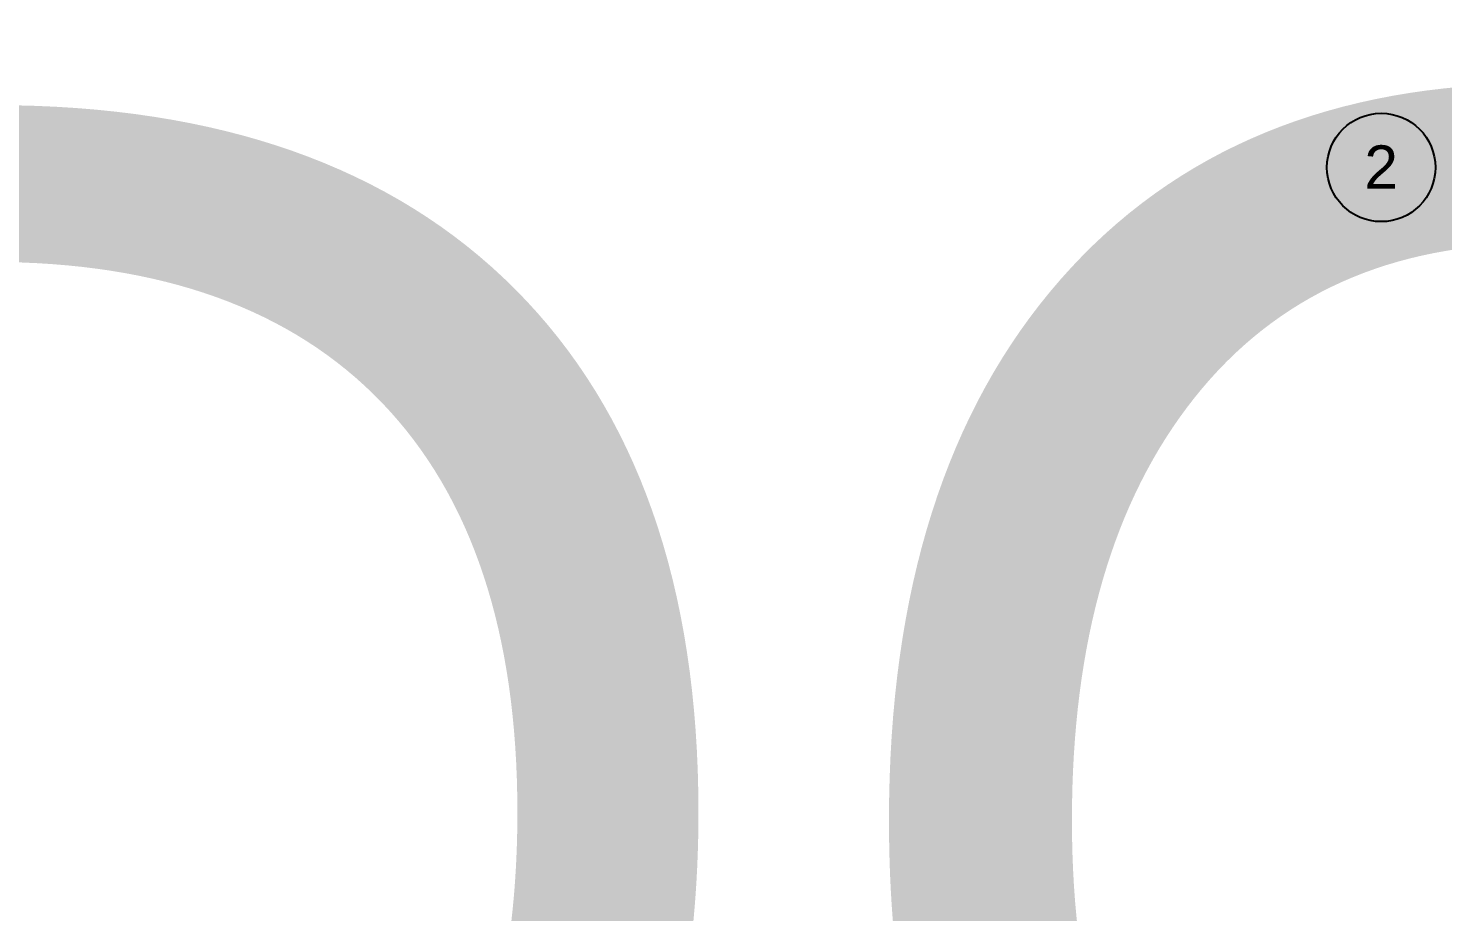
# Model space of a CAD drawing. Header units: feet. Extents: x -13743 to 68376, y -48 to 67763.
# Drawn here: x 33 to 874, y 63268 to 63794 of the extents above; entities that cross this region are included whole.
import ezdxf
from ezdxf.enums import TextEntityAlignment as Align

# ---------------------------------------------------------------- set-up
doc = ezdxf.new("R2018")
doc.units = ezdxf.units.FT
doc.header["$MEASUREMENT"] = 0
doc.layers.add('G-ANNO-TEXT', color=1, linetype='Continuous')
doc.styles.add('NEI-A', font='arial.ttf')
doc.styles.get("Standard").update_dxf_attribs({"font": 'arial.ttf'})

# ---------------------------------------------------------------- blocks, each defined once
blk = doc.blocks.new('DETAIL_TITLE')
blk.add_circle((0.5923, -0.5126), 0.25)
at = {"style": 'NEI-A', "flags": 8}
blk.add_attdef('#', text='', height=0.2, dxfattribs=at).set_placement((0.5922, -0.5109), align=Align.MIDDLE_CENTER)
at = {"lineweight": 30, "flags": 104}
blk.add_attdef('DETAIL_TITLE', text='', height=0.2, dxfattribs=at).set_placement((0.9099, -0.5251), align=Align.BOTTOM_LEFT)
at = {"style": 'NEI-A'}
for tag, p in [('SCALE:', (0.9386, -0.7379)), ('1"_=_', (1.5474, -0.7379))]:
    blk.add_attdef(tag, text='', height=0.1, dxfattribs=at).set_placement(p, align=Align.BOTTOM_LEFT)

msp = doc.modelspace()

# ---------------------------------------------------------------- block references
at = {"layer": 'G-ANNO-TEXT'}
ref = msp.add_blockref('DETAIL_TITLE', (-460.64, 63776.87), dxfattribs=dict(at, xscale=128.9267043143703, yscale=128.9267043143703, zscale=128.9267043143703))
lines = msp.add_mtext('{\\LDC BLOCK TYPE-1 (3) STRINGS (78) MODULES [580W]}', dxfattribs={"layer": '0', "insert": (-343.33, 63747.84), "char_height": 858.8681, "attachment_point": 1})
ref.add_attrib('DETAIL_TITLE', '', (-343.33, 63747.84)).embed_mtext(lines)
ref = msp.add_blockref('DETAIL_TITLE', (760.73, 63776.87), dxfattribs=dict(at, xscale=128.9267043143703, yscale=128.9267043143703, zscale=128.9267043143703))
ref.add_attrib('#', '2', dxfattribs={"layer": '0', "height": 25.79, "style": 'NEI-A'}).set_placement((837.08, 63711), align=Align.MIDDLE_CENTER)

doc.saveas('drawing.dxf')
